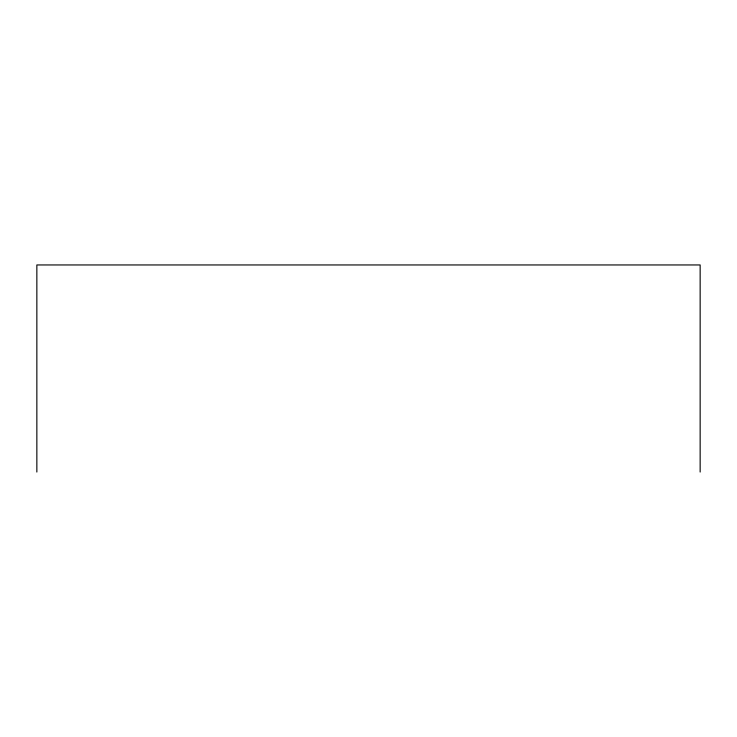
<?xml version="1.0" encoding="UTF-8"?>
<svg xmlns="http://www.w3.org/2000/svg" width="737" height="737" viewBox="0 0 737 737"><rect width="100%" height="100%" fill="white"/><g stroke="black" fill="none" stroke-linecap="round" stroke-linejoin="round"><path stroke-width="1.11" d="M700.15 472.048L700.15 264.952L36.85 264.952L36.85 472.048"/></g></svg>
